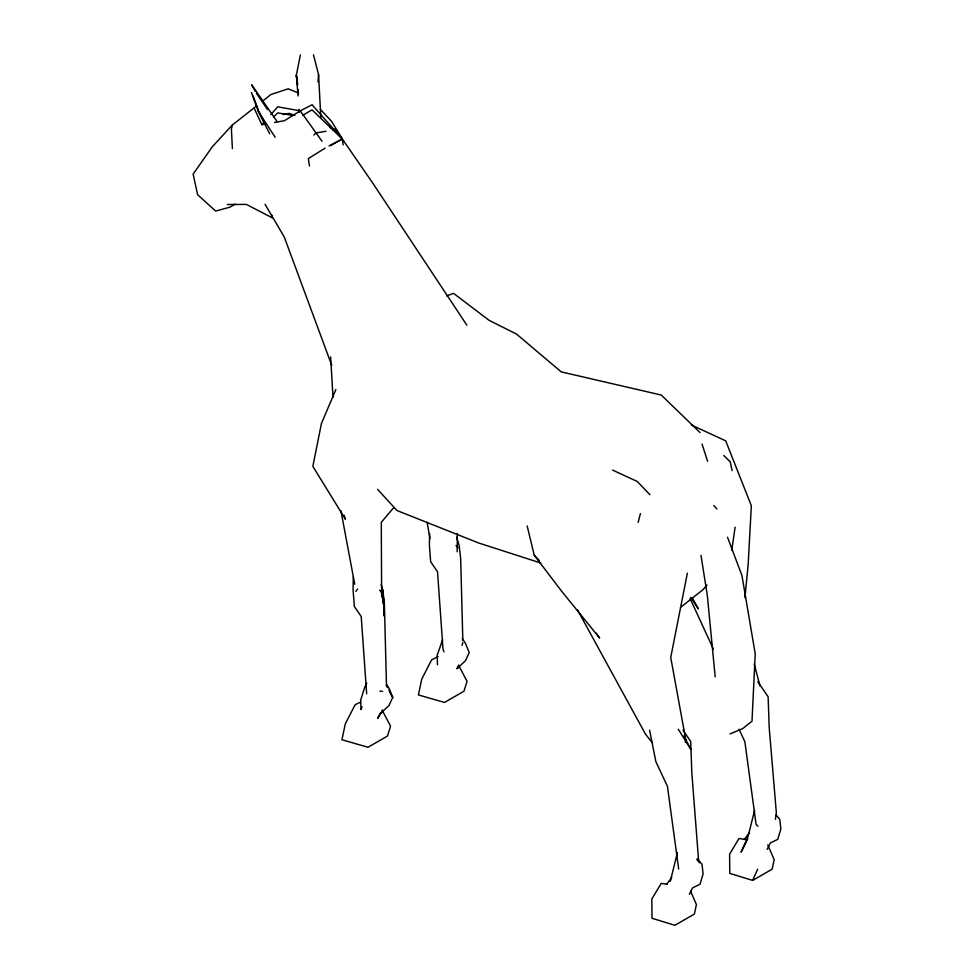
<?xml version="1.0" encoding="UTF-8"?>
<svg xmlns="http://www.w3.org/2000/svg" width="974" height="974" viewBox="0 0 974 974"><rect width="100%" height="100%" fill="white"/><g stroke="black" fill="none" stroke-linecap="round" stroke-linejoin="round"><path stroke-width="1.46" d="M386.52 686.5L384.353 603.162L382.794 590.037L381.163 584.644M462.833 640.381L460.665 558.431L459.119 545.306L456.66 537.234M457.171 551.795L457.33 533.582M353.331 576.9L353.075 589.769L354.341 606.461L361.22 616.505L366.674 693.78M429.619 533.606L429.388 545.05L430.654 561.742L437.533 571.787L442.987 649.049L443.961 651.837M318.011 81.889L318.583 74.73L313.482 54.812M744.927 597.622L748.166 564.543L751.344 505.762L725.715 440.857L691.382 424.993M735.126 527.153L731.766 550.298M698.553 860.03L691.784 772.26L690.712 741.47L683.005 730.183M775.389 819.317L776.339 812.693L769.192 727.578L768.121 696.775L757.833 681.727M670.295 881.409L677.405 852.615M685.306 742.419L685.757 739.741L670.733 657.474L687.364 573.187M300.382 54.934L296.352 75.132L298.044 95.939M256.686 105.801L232.299 125.062L231.398 129.335L232.384 148.584M638.128 522.454L640.405 513.627M462.053 645.397L462.784 642.572M754.606 810.344L748.069 836.508L741.117 852.165L747.752 838.858M381.625 712.798L382.526 710.241M458.109 667.981L459.01 665.425M362.011 706.893L360.952 709.547L360.745 699.953L364.897 686.719L366.821 683.249M335.884 389.503L321.432 423.507L312.861 466.363L345.393 519.239L344.053 515.173M746.267 839.503L738.986 838.517L729.599 854.101L729.769 873.374L752.671 880.399L757.638 869.185M689.385 894.29L692.514 887.923L700.026 884.234L703.082 873.909L702.023 864.34L697.518 858.837M767.159 849.389L770.288 843.021L777.8 839.332L780.856 829.008L779.797 819.438L776.181 815.031M458.693 665.218L456.867 668.748L465.45 660.713L469.212 652.653L465.438 643.29L462.2 638.506M380.858 712.481L377.644 718.471L380.384 713.565L388.967 705.541L392.729 697.469L388.955 688.107L386.52 684.515M442.671 639.589L437.229 655.137L437.436 664.731M666.606 884.416L671.707 877.513M744.38 839.515L749.481 832.612M355.827 591.352L357.568 589.039M393.886 507.466L381.284 522.295L381.638 596.064M707.002 585.021L703.058 589.611L680.473 607.435M254.263 108.382L261.836 124.672L263.82 122.444M270.772 114.628L277.736 106.811L300.272 110.853L312.07 104.754L342.288 138.99L343.177 144.907M232.299 125.062L212.283 146.806L193.144 174.09L197.612 194.69L215.656 211.066L229.925 207.17L235.136 204.163M273.499 117.05L277.736 112.874L293.235 115.516M313.859 135.021L316.039 132.902L325.961 131.283M262.59 101.126L270.894 94.527L288.158 88.817L297.971 92.798M360.465 702.181L355.108 704.738L345.283 723.889L341.947 739.765L368.026 747.265L387.482 736.04L390.562 726.154L382.198 710.265M438.117 656.537L431.592 659.909L421.766 679.061L418.43 694.937L444.509 702.449L463.965 691.211L467.045 681.337L458.693 665.449M325.085 148.182L308.332 158.592L309.44 165.994M302.902 115.2L312.07 109.855L342.288 138.99L330.356 145.662M752.671 880.399L772.126 869.161L774.172 859.64L767.78 844.945M329.029 145.978L342.288 138.99L331.623 121.397L320.397 109.368M730.037 733.921L742.651 728.649L752.001 721.247L755.227 653.834L741.944 575.5L727.517 537.271M446.737 295.877L453.58 293.357L488.985 320.263L516.561 334.094L561.219 371.873L661.236 395.042L700.038 432.566M283.057 114.457L289.132 113.386L294.793 115.358M261.836 124.672L264.66 124.173M274.534 122.444L284.42 120.715L300.272 110.853L322.029 141.291M333.059 130.126L335.896 129.664L372.859 183.258L466.838 325.146M227.319 204.503L246.325 204.394L272.233 217.799L271.734 214.913M379.897 691.09L382.551 691.357M667.032 884.209L661.224 883.418L651.825 899.002L652.008 918.275L674.897 925.3L694.365 914.062L696.41 904.542L690.59 891.186M540.728 562.996L478.794 543.042L397.002 510.534L377.595 489.374M330.223 127.691L335.896 129.664M612.585 470.077L637.3 481.497L649.853 494.646M723.755 455.503L730.232 461.761L732.083 470.625M757.955 826.256L756.092 824.381L744.842 741.64L739.047 729.27M527.178 525.984L534.239 555.204L539.413 560.634M455.99 545.501L457.926 547.644M379.677 590.232L381.613 592.362L384.06 606.729L384.34 616.165L382.794 590.037L384.06 606.729L381.333 590.877M713.881 505.482L716.84 508.964M696.727 859.385L699.539 862.757M651.752 742.042L645.482 734.128L577.497 609.882M534.239 555.204L561.669 591.267L599.631 638.067L596.307 633.149M277.127 121.604L251.742 84.823L255.054 91.045M256.393 93.248L267.558 109.587M690.846 597.452L698.334 608.872L692.599 598.426M251.438 92.445L258.28 111.365L275.167 137.273M678.294 729.234L690.773 749.25L683.894 736.101M269.652 133.706L258.28 111.365M265.062 204.309L284.262 236.999L331.72 365.311M390.063 692.38L392.729 697.469L388.943 690.067M386.41 685.136L387.676 687.607M258.999 111.608L263.564 121.202M690.067 598.438L713.382 649.074M253.191 96.134L258.353 110.232M702.047 444.107L707.611 461.299M754.241 664.098L760 686.013M649.597 730.22L655.855 761.583L667.434 786.322L678.683 869.076M340.924 510.68L354.731 584.278M427.123 522.247L429.96 538.549M700.988 555.387L707.331 595.479L715.208 676.93M297.654 83.934L296.352 75.132L297.508 85.176M298.007 89.486L298.507 93.784M299.128 109.307L299.371 112.278M330.636 356.922L332.998 397.307M318.583 74.73L320.823 117.586"/></g></svg>
